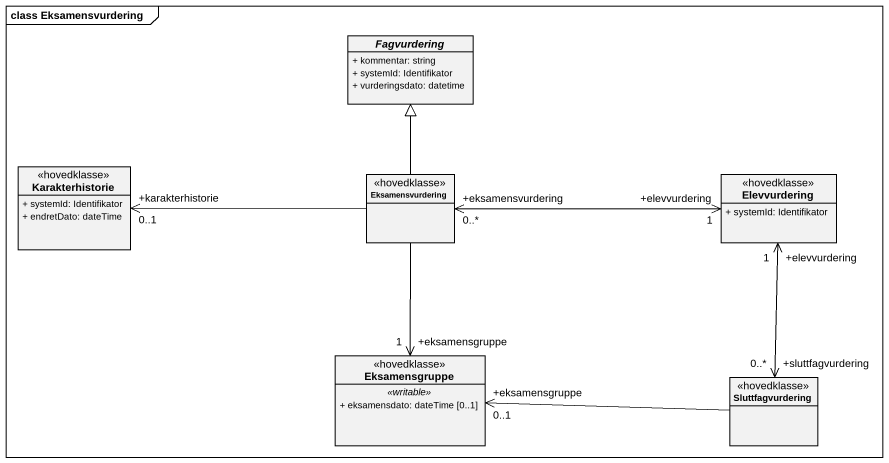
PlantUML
@startuml
mainframe class Eksamensvurdering
hide circle
hide empty members
skinparam classAttributeIconSize 0
abstract class Fagvurdering {
  + kommentar: string
  + systemId: Identifikator
  + vurderingsdato: datetime
}
class Karakterhistorie <<hovedklasse>> {
  + systemId: Identifikator
  + endretDato: dateTime
}
class Eksamensvurdering <<hovedklasse>>
class Elevvurdering <<hovedklasse>> {
  + systemId: Identifikator
}
class Eksamensgruppe <<hovedklasse>> {
  .. <<writable>> ..
  + eksamensdato: dateTime [0..1]
}
class Sluttfagvurdering <<hovedklasse>>
Eksamensvurdering -up-|> Fagvurdering
Eksamensvurdering -left-> "+karakterhistorie\n0..1" Karakterhistorie
Eksamensvurdering "+eksamensvurdering\n0..*" <-right-> "+elevvurdering\n1" Elevvurdering
Eksamensvurdering --> "+eksamensgruppe\n1" Eksamensgruppe
Elevvurdering "+elevvurdering\n1" <--> "+sluttfagvurdering\n0..*" Sluttfagvurdering
Sluttfagvurdering -left-> "+eksamensgruppe\n0..1" Eksamensgruppe
@enduml
